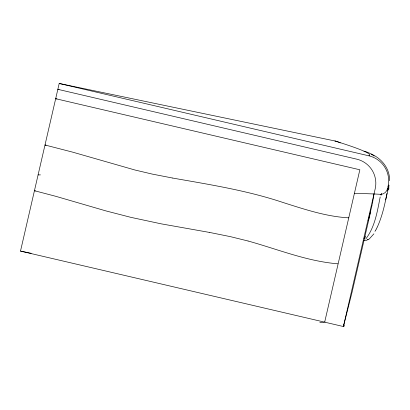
<?xml version="1.0" encoding="UTF-8"?>
<svg xmlns="http://www.w3.org/2000/svg" width="410" height="410" viewBox="0 0 410 410"><rect width="100%" height="100%" fill="white"/><g stroke="black" fill="none" stroke-linecap="round" stroke-linejoin="round"><path stroke-width="0.61" d="M387.312 190.932L388.029 186.581A344.338 13.817 13 0 0 388.629 185.012M387.599 188.446L386.707 190.696L385.2 192.567L382.971 193.94L380.516 194.32L380.449 194.981M380.516 194.32L374.007 193.956L372.357 203.842M354.368 193.71L354.424 193.269L374.007 193.956M380.193 196.954C377.328 211.401 374.95 227.109 365.72 239.04M386.937 193.361C384.841 204.739 382.217 216.152 377.461 226.745M372.239 204.431L368.651 219.14M370.64 211.693L351.954 292.648L343.401 326.534L20.5 251.089L59.199 83.466L334.914 140.968M385.677 199.916L388.967 185.812M368.472 219.724L368.118 220.887M377.328 227.032L377.056 227.601M376.918 227.878L376.641 228.426M376.503 228.698L376.226 229.226M376.083 229.487L375.801 230M375.698 230.179L375.391 230.702M375.186 231.045L374.976 231.378M373.915 233.828L369.19 239.04L367.627 239.732M348.808 217.838C329.025 216.793 309.796 210.981 290.982 205.026L282.926 202.458C247.138 190.486 209.725 184.582 172.677 178.058M59.199 83.466L368.897 155.826L369.62 155.426A318.59 12.787 13 0 0 363.993 151.193A318.678 12.787 13 0 0 334.914 140.968A25.61 22.611 -72.7 0 1 340.315 142.941M38.089 174.896L40.426 174.891M337.876 263.814C306.864 261.283 277.821 249.259 248.101 241.018M172.61 178.042L152.177 174.071L135.008 170.022L72.703 152.156L44.992 144.996L45.997 145.212M209.746 232.47L161.176 223.839L130.944 217.367L106.036 210.94L55.719 196.293L34.44 190.711L35.419 190.922M209.792 232.48L230.364 236.637L248.04 240.998M59.096 89.585L57.846 89.324L356.731 159.157A24.718 24.646 71.6 0 1 375.191 188.831L343.401 326.534A332.31 13.335 13 0 0 343.683 324.725M56.934 98.964L55.683 98.702L359.852 169.776L324.669 322.157A313.035 12.561 13 0 0 325.022 322.014M20.5 251.089L31.155 253.313M371.265 154.011C381.72 158.562 390.12 168.91 389.5 180.728M323.7 322.378A313.035 12.561 13 0 1 319.836 322.557M368.897 155.826A25.61 25.538 71.6 0 1 388.029 186.576M363.993 151.193A25.61 25.066 -65.9 0 1 374.115 156.077M365.71 236.478A65.016 13.535 -85.6 0 1 363.988 238.753M381.49 193.269A74.43 14.35 -64.5 0 1 381.336 195.093M388.911 187.549A81.195 11.255 -68.1 0 1 388.706 189.707M368.118 239.368A6.037 5.899 82.6 0 1 363.706 240.644"/></g></svg>
